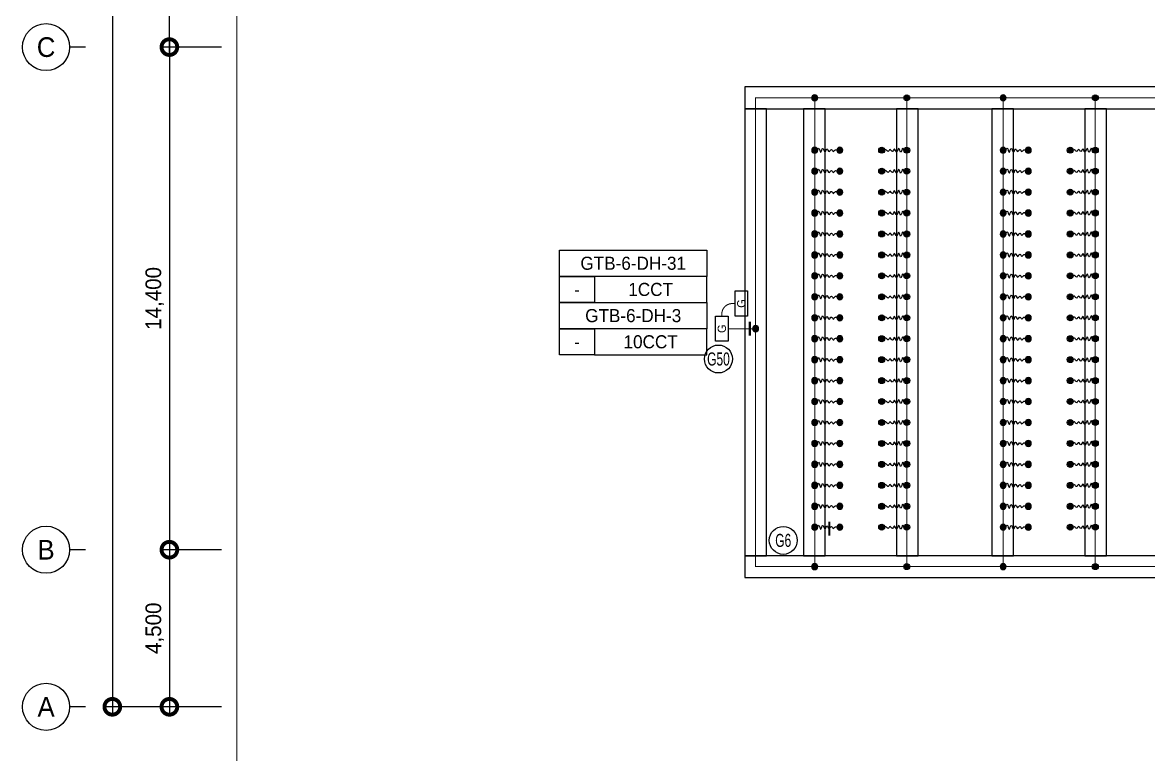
# Model space of a CAD drawing. Header units: millimetres. Extents: x -120884 to 122161, y 4425 to 84147.
# Drawn here: x 5349 to 37606, y 31615 to 52585 of the extents above; entities that cross this region are included whole.
import ezdxf
from ezdxf.enums import TextEntityAlignment as Align

# ---------------------------------------------------------------- set-up
doc = ezdxf.new("R2010")
doc.units = ezdxf.units.MM
doc.header["$LTSCALE"] = 150
doc.linetypes.add('D1', pattern=[3, 1, -1, 1])
for name, color, linetype in [('------99 Grounding_Grounding Terminal Board', 3, 'Continuous'), ('------99 Grounding_Grounding Terminal Board_Capacity', 6, 'Continuous'), ('------99 Grounding_Grounding Terminal Board_T', 2, 'Continuous'), ('-----21 Embeded Wire in Ceiling or Wall_전기', 3, 'Continuous'), ('-----27 Communication Cable Tray', 2, 'Continuous'), ('-----29 Indicator', 1, 'Continuous'), ('-----30 Text', 2, 'Continuous')]:
    doc.layers.add(name, color=color, linetype=linetype)
doc.layers.add('-----31 Base Plan', color=252, linetype='Continuous', lineweight=0)
doc.layers.add('-----36 Dimension', color=1, linetype='Continuous', plot=False)
doc.styles.add('ELEC', font='')
doc.styles.get('ELEC').set_extended_font_data('Dotum')
doc.dimstyles.new('Gdim300', dxfattribs={"dimscale": 300, "dimtxt": 3, "dimasz": 6, "dimexe": 1.5, "dimexo": 2, "dimgap": 1, "dimtad": 1, "dimdec": 0, "dimzin": 0, "dimdsep": 46, "dimlunit": 6, "dimtxsty": 'ELEC', "dimblk": 'DOTSMALL', "dimblk1": 'DOTSMALL', "dimblk2": 'DOTSMALL', "dimcen": 1.5, "dimdle": 1.5, "dimclrd": 1, "dimclre": 1, "dimclrt": 256, "dimazin": 0, "dimtfac": 1, "dimtdec": 0, "dimtix": 1, "dimtmove": 2, "dimatfit": 3, "dimldrblk": 'DOTSMALL', "dimfxl": 1, "dimtolj": 1, "dimtzin": 0, "dimlwd": -1, "dimlwe": -1, "dimarcsym": 0})

# ---------------------------------------------------------------- blocks, each defined once
blk = doc.blocks.new('_DotSmall')
at = {"color": 0, "linetype": 'ByBlock', "const_width": 0.5}
blk.add_lwpolyline([(-0.0625, 0, 1), (0.0625, 0, 1)], format="xyb", close=True, dxfattribs=at)
blk = doc.blocks.new('*D4')
at = {"layer": '-----36 Dimension', "color": 1}
for p, q in [((7922, 74006), (7922, 32756)), ((11048, 73781), (7697, 73781)), ((11048, 32981), (7697, 32981))]:
    blk.add_line(p, q, dxfattribs=at)
at = {"layer": 'Defpoints', "color": 0, "transparency": 16777216}
for p in [(11348, 73781), (7922, 32981), (11348, 32981)]:
    blk.add_point(p, dxfattribs=at)
at = {"layer": '-----36 Dimension', "color": 1, "xscale": 900, "yscale": 900, "zscale": 900}
for p, rotation in [((7922, 73781), 90), ((7922, 32981), 270)]:
    blk.add_blockref('_DotSmall', p, dxfattribs=dict(at, rotation=rotation))
at = {"layer": '-----36 Dimension', "insert": (7086, 54681), "char_height": 450, "attachment_point": 5, "rotation": 90, "style": 'ELEC'}
blk.add_mtext('\\A1;40,800', dxfattribs=at)
blk = doc.blocks.new('*D5')
at = {"layer": '-----36 Dimension', "color": 1}
for p, q in [((11048, 59381), (9332, 59381)), ((9557, 51656), (9557, 59606)), ((11048, 51881), (9332, 51881))]:
    blk.add_line(p, q, dxfattribs=at)
at = {"layer": 'Defpoints', "color": 0, "transparency": 16777216}
for p in [(9557, 59381), (11348, 59381), (11348, 51881)]:
    blk.add_point(p, dxfattribs=at)
at = {"layer": '-----36 Dimension', "color": 1, "xscale": 900, "yscale": 900, "zscale": 900}
for p, rotation in [((9557, 59381), 90), ((9557, 51881), 270)]:
    blk.add_blockref('_DotSmall', p, dxfattribs=dict(at, rotation=rotation))
at = {"layer": '-----36 Dimension', "insert": (9138, 55631), "char_height": 450, "attachment_point": 5, "rotation": 90, "style": 'ELEC'}
blk.add_mtext('\\A1;7,500', dxfattribs=at)
blk = doc.blocks.new('*D7')
at = {"layer": '-----36 Dimension', "color": 1}
for p, q in [((9557, 52106), (9557, 37256)), ((11048, 51881), (9332, 51881)), ((11048, 37481), (9332, 37481))]:
    blk.add_line(p, q, dxfattribs=at)
at = {"layer": 'Defpoints', "color": 0, "transparency": 16777216}
for p in [(11348, 51881), (9557, 37481), (11348, 37481)]:
    blk.add_point(p, dxfattribs=at)
at = {"layer": '-----36 Dimension', "color": 1, "xscale": 900, "yscale": 900, "zscale": 900}
for p, rotation in [((9557, 51881), 90), ((9557, 37481), 270)]:
    blk.add_blockref('_DotSmall', p, dxfattribs=dict(at, rotation=rotation))
at = {"layer": '-----36 Dimension', "insert": (9138, 44681), "char_height": 450, "attachment_point": 5, "rotation": 90, "style": 'ELEC'}
blk.add_mtext('\\A1;14,400', dxfattribs=at)
blk = doc.blocks.new('*D8')
at = {"layer": '-----36 Dimension', "color": 1}
for p, q in [((11048, 37481), (9332, 37481)), ((9557, 37706), (9557, 32756)), ((11048, 32981), (9332, 32981))]:
    blk.add_line(p, q, dxfattribs=at)
at = {"layer": 'Defpoints', "color": 0, "transparency": 16777216}
for p in [(11348, 37481), (9557, 32981), (11348, 32981)]:
    blk.add_point(p, dxfattribs=at)
at = {"layer": '-----36 Dimension', "color": 1, "xscale": 900, "yscale": 900, "zscale": 900}
for p, rotation in [((9557, 37481), 90), ((9557, 32981), 270)]:
    blk.add_blockref('_DotSmall', p, dxfattribs=dict(at, rotation=rotation))
at = {"layer": '-----36 Dimension', "insert": (9138, 35231), "char_height": 450, "attachment_point": 5, "rotation": 90, "style": 'ELEC'}
blk.add_mtext('\\A1;4,500', dxfattribs=at)
blk = doc.blocks.new('A13')
blk.add_lwpolyline([(0, -300), (0, 0), (600, 0), (600, -300)], close=True)
at = {"style": 'ELEC'}
blk.add_text('G', height=200, dxfattribs=at).set_placement((300, -150), align=Align.MIDDLE)
blk = doc.blocks.new('A$C10f95c32')
h = blk.add_hatch(color=0)
edge = h.paths.add_edge_path()
edge.add_arc((64, 64), 64, 720, 1080, ccw=False)
at = {"color": 0}
blk.add_circle((64, 64), 64, dxfattribs=at)

msp = doc.modelspace()

# ---------------------------------------------------------------- linework, layer by layer
at = {"layer": '------99 Grounding_Grounding Terminal Board', "color": 1, "elevation": 0}
for points in [[(24952.4, 46063.6), (24952.4, 45313.6), (20736.4, 45313.6), (20736.4, 46063.6)], [(20736.4, 45313.6), (21734.9, 45313.6), (21734.9, 44563.6), (20736.4, 44563.6)], [(24952.4, 45313.6), (21734.9, 45313.6), (21734.9, 44563.6), (24952.4, 44563.6)], [(24952.4, 44563.6), (24952.4, 43813.6), (20736.4, 43813.6), (20736.4, 44563.6)], [(20736.4, 43813.6), (21734.9, 43813.6), (21734.9, 43063.6), (20736.4, 43063.6)], [(24952.4, 43813.6), (21734.9, 43813.6), (21734.9, 43063.6), (24952.4, 43063.6)]]:
    msp.add_lwpolyline(points, close=True, dxfattribs=at)
at = {"layer": '-----21 Embeded Wire in Ceiling or Wall_전기', "linetype": 'D1', "ltscale": 0.5, "const_width": 30, "elevation": 0}
msp.add_lwpolyline([(26350.4, 50427.1), (86374.4, 50427.1), (86374.4, 36997.7), (26350.4, 36997.7)], close=True, dxfattribs=at)
for points in [[(28043.7, 36997.7), (28043.7, 50427.1)], [(30681, 36997.7), (30681, 50427.1)], [(33443.7, 36997.7), (33443.7, 50427.1)], [(36081, 36997.7), (36081, 50427.1)], [(25562.4, 43813.6), (26350.4, 43813.6)]]:
    msp.add_lwpolyline(points, dxfattribs=at)
msp.add_lwpolyline([(25382.4, 44173.6), (25382.4, 44233.6, -0.4142136), (25682.4, 44533.6), (25762.4, 44533.6)], format="xyb", dxfattribs=at)
at = {"layer": '-----21 Embeded Wire in Ceiling or Wall_전기'}
for points in [[(28043.7, 48926.2), (28097.4, 48867.4), (28156.5, 48984.9), (28220.4, 48868.1), (28271.4, 48978.8), (28338.7, 48872.1), (28395.8, 48963.8), (28456.3, 48885.7), (28523.6, 48948.2), (28575.9, 48891.2), (28639.3, 48941.4), (28722.9, 48912.2), (28762.4, 48926.2)], [(30681, 48926.2), (30627.3, 48867.4), (30568.2, 48984.9), (30504.3, 48868.1), (30453.3, 48978.8), (30386, 48872.1), (30328.9, 48963.8), (30268.4, 48885.7), (30201.1, 48948.2), (30148.8, 48891.2), (30085.4, 48941.4), (30001.8, 48912.2), (29962.4, 48926.2)], [(33443.7, 48926.2), (33497.4, 48867.4), (33556.5, 48984.9), (33620.4, 48868.1), (33671.4, 48978.8), (33738.7, 48872.1), (33795.8, 48963.8), (33856.3, 48885.7), (33923.6, 48948.2), (33975.9, 48891.2), (34039.3, 48941.4), (34122.9, 48912.2), (34162.4, 48926.2)], [(36081, 48926.2), (36027.3, 48867.4), (35968.2, 48984.9), (35904.3, 48868.1), (35853.3, 48978.8), (35786, 48872.1), (35728.9, 48963.8), (35668.4, 48885.7), (35601.1, 48948.2), (35548.8, 48891.2), (35485.4, 48941.4), (35401.8, 48912.2), (35362.4, 48926.2)], [(28043.7, 48326.2), (28097.4, 48267.4), (28156.5, 48384.9), (28220.4, 48268.1), (28271.4, 48378.8), (28338.7, 48272.1), (28395.8, 48363.8), (28456.3, 48285.7), (28523.6, 48348.2), (28575.9, 48291.2), (28639.3, 48341.4), (28722.9, 48312.2), (28762.4, 48326.2)], [(30681, 48326.2), (30627.3, 48267.4), (30568.2, 48384.9), (30504.3, 48268.1), (30453.3, 48378.8), (30386, 48272.1), (30328.9, 48363.8), (30268.4, 48285.7), (30201.1, 48348.2), (30148.8, 48291.2), (30085.4, 48341.4), (30001.8, 48312.2), (29962.4, 48326.2)], [(33443.7, 48326.2), (33497.4, 48267.4), (33556.5, 48384.9), (33620.4, 48268.1), (33671.4, 48378.8), (33738.7, 48272.1), (33795.8, 48363.8), (33856.3, 48285.7), (33923.6, 48348.2), (33975.9, 48291.2), (34039.3, 48341.4), (34122.9, 48312.2), (34162.4, 48326.2)], [(36081, 48326.2), (36027.3, 48267.4), (35968.2, 48384.9), (35904.3, 48268.1), (35853.3, 48378.8), (35786, 48272.1), (35728.9, 48363.8), (35668.4, 48285.7), (35601.1, 48348.2), (35548.8, 48291.2), (35485.4, 48341.4), (35401.8, 48312.2), (35362.4, 48326.2)], [(28043.7, 47726.2), (28097.4, 47667.4), (28156.5, 47784.9), (28220.4, 47668.1), (28271.4, 47778.8), (28338.7, 47672.1), (28395.8, 47763.8), (28456.3, 47685.7), (28523.6, 47748.2), (28575.9, 47691.2), (28639.3, 47741.4), (28722.9, 47712.2), (28762.4, 47726.2)], [(30681, 47726.2), (30627.3, 47667.4), (30568.2, 47784.9), (30504.3, 47668.1), (30453.3, 47778.8), (30386, 47672.1), (30328.9, 47763.8), (30268.4, 47685.7), (30201.1, 47748.2), (30148.8, 47691.2), (30085.4, 47741.4), (30001.8, 47712.2), (29962.4, 47726.2)], [(33443.7, 47726.2), (33497.4, 47667.4), (33556.5, 47784.9), (33620.4, 47668.1), (33671.4, 47778.8), (33738.7, 47672.1), (33795.8, 47763.8), (33856.3, 47685.7), (33923.6, 47748.2), (33975.9, 47691.2), (34039.3, 47741.4), (34122.9, 47712.2), (34162.4, 47726.2)], [(36081, 47726.2), (36027.3, 47667.4), (35968.2, 47784.9), (35904.3, 47668.1), (35853.3, 47778.8), (35786, 47672.1), (35728.9, 47763.8), (35668.4, 47685.7), (35601.1, 47748.2), (35548.8, 47691.2), (35485.4, 47741.4), (35401.8, 47712.2), (35362.4, 47726.2)], [(28043.7, 47126.2), (28097.4, 47067.4), (28156.5, 47184.9), (28220.4, 47068.1), (28271.4, 47178.8), (28338.7, 47072.1), (28395.8, 47163.8), (28456.3, 47085.7), (28523.6, 47148.2), (28575.9, 47091.2), (28639.3, 47141.4), (28722.9, 47112.2), (28762.4, 47126.2)], [(30681, 47126.2), (30627.3, 47067.4), (30568.2, 47184.9), (30504.3, 47068.1), (30453.3, 47178.8), (30386, 47072.1), (30328.9, 47163.8), (30268.4, 47085.7), (30201.1, 47148.2), (30148.8, 47091.2), (30085.4, 47141.4), (30001.8, 47112.2), (29962.4, 47126.2)], [(33443.7, 47126.2), (33497.4, 47067.4), (33556.5, 47184.9), (33620.4, 47068.1), (33671.4, 47178.8), (33738.7, 47072.1), (33795.8, 47163.8), (33856.3, 47085.7), (33923.6, 47148.2), (33975.9, 47091.2), (34039.3, 47141.4), (34122.9, 47112.2), (34162.4, 47126.2)], [(36081, 47126.2), (36027.3, 47067.4), (35968.2, 47184.9), (35904.3, 47068.1), (35853.3, 47178.8), (35786, 47072.1), (35728.9, 47163.8), (35668.4, 47085.7), (35601.1, 47148.2), (35548.8, 47091.2), (35485.4, 47141.4), (35401.8, 47112.2), (35362.4, 47126.2)], [(28043.7, 46526.2), (28097.4, 46467.4), (28156.5, 46584.9), (28220.4, 46468.1), (28271.4, 46578.8), (28338.7, 46472.1), (28395.8, 46563.8), (28456.3, 46485.7), (28523.6, 46548.2), (28575.9, 46491.2), (28639.3, 46541.4), (28722.9, 46512.2), (28762.4, 46526.2)], [(30681, 46526.2), (30627.3, 46467.4), (30568.2, 46584.9), (30504.3, 46468.1), (30453.3, 46578.8), (30386, 46472.1), (30328.9, 46563.8), (30268.4, 46485.7), (30201.1, 46548.2), (30148.8, 46491.2), (30085.4, 46541.4), (30001.8, 46512.2), (29962.4, 46526.2)], [(33443.7, 46526.2), (33497.4, 46467.4), (33556.5, 46584.9), (33620.4, 46468.1), (33671.4, 46578.8), (33738.7, 46472.1), (33795.8, 46563.8), (33856.3, 46485.7), (33923.6, 46548.2), (33975.9, 46491.2), (34039.3, 46541.4), (34122.9, 46512.2), (34162.4, 46526.2)], [(36081, 46526.2), (36027.3, 46467.4), (35968.2, 46584.9), (35904.3, 46468.1), (35853.3, 46578.8), (35786, 46472.1), (35728.9, 46563.8), (35668.4, 46485.7), (35601.1, 46548.2), (35548.8, 46491.2), (35485.4, 46541.4), (35401.8, 46512.2), (35362.4, 46526.2)], [(28043.7, 45926.2), (28097.4, 45867.4), (28156.5, 45984.9), (28220.4, 45868.1), (28271.4, 45978.8), (28338.7, 45872.1), (28395.8, 45963.8), (28456.3, 45885.7), (28523.6, 45948.2), (28575.9, 45891.2), (28639.3, 45941.4), (28722.9, 45912.2), (28762.4, 45926.2)], [(30681, 45926.2), (30627.3, 45867.4), (30568.2, 45984.9), (30504.3, 45868.1), (30453.3, 45978.8), (30386, 45872.1), (30328.9, 45963.8), (30268.4, 45885.7), (30201.1, 45948.2), (30148.8, 45891.2), (30085.4, 45941.4), (30001.8, 45912.2), (29962.4, 45926.2)], [(33443.7, 45926.2), (33497.4, 45867.4), (33556.5, 45984.9), (33620.4, 45868.1), (33671.4, 45978.8), (33738.7, 45872.1), (33795.8, 45963.8), (33856.3, 45885.7), (33923.6, 45948.2), (33975.9, 45891.2), (34039.3, 45941.4), (34122.9, 45912.2), (34162.4, 45926.2)], [(36081, 45926.2), (36027.3, 45867.4), (35968.2, 45984.9), (35904.3, 45868.1), (35853.3, 45978.8), (35786, 45872.1), (35728.9, 45963.8), (35668.4, 45885.7), (35601.1, 45948.2), (35548.8, 45891.2), (35485.4, 45941.4), (35401.8, 45912.2), (35362.4, 45926.2)], [(28043.7, 45326.2), (28097.4, 45267.4), (28156.5, 45384.9), (28220.4, 45268.1), (28271.4, 45378.8), (28338.7, 45272.1), (28395.8, 45363.8), (28456.3, 45285.7), (28523.6, 45348.2), (28575.9, 45291.2), (28639.3, 45341.4), (28722.9, 45312.2), (28762.4, 45326.2)], [(30681, 45326.2), (30627.3, 45267.4), (30568.2, 45384.9), (30504.3, 45268.1), (30453.3, 45378.8), (30386, 45272.1), (30328.9, 45363.8), (30268.4, 45285.7), (30201.1, 45348.2), (30148.8, 45291.2), (30085.4, 45341.4), (30001.8, 45312.2), (29962.4, 45326.2)], [(33443.7, 45326.2), (33497.4, 45267.4), (33556.5, 45384.9), (33620.4, 45268.1), (33671.4, 45378.8), (33738.7, 45272.1), (33795.8, 45363.8), (33856.3, 45285.7), (33923.6, 45348.2), (33975.9, 45291.2), (34039.3, 45341.4), (34122.9, 45312.2), (34162.4, 45326.2)], [(36081, 45326.2), (36027.3, 45267.4), (35968.2, 45384.9), (35904.3, 45268.1), (35853.3, 45378.8), (35786, 45272.1), (35728.9, 45363.8), (35668.4, 45285.7), (35601.1, 45348.2), (35548.8, 45291.2), (35485.4, 45341.4), (35401.8, 45312.2), (35362.4, 45326.2)], [(28043.7, 44726.2), (28097.4, 44667.4), (28156.5, 44784.9), (28220.4, 44668.1), (28271.4, 44778.8), (28338.7, 44672.1), (28395.8, 44763.8), (28456.3, 44685.7), (28523.6, 44748.2), (28575.9, 44691.2), (28639.3, 44741.4), (28722.9, 44712.2), (28762.4, 44726.2)], [(30681, 44726.2), (30627.3, 44667.4), (30568.2, 44784.9), (30504.3, 44668.1), (30453.3, 44778.8), (30386, 44672.1), (30328.9, 44763.8), (30268.4, 44685.7), (30201.1, 44748.2), (30148.8, 44691.2), (30085.4, 44741.4), (30001.8, 44712.2), (29962.4, 44726.2)], [(33443.7, 44726.2), (33497.4, 44667.4), (33556.5, 44784.9), (33620.4, 44668.1), (33671.4, 44778.8), (33738.7, 44672.1), (33795.8, 44763.8), (33856.3, 44685.7), (33923.6, 44748.2), (33975.9, 44691.2), (34039.3, 44741.4), (34122.9, 44712.2), (34162.4, 44726.2)], [(36081, 44726.2), (36027.3, 44667.4), (35968.2, 44784.9), (35904.3, 44668.1), (35853.3, 44778.8), (35786, 44672.1), (35728.9, 44763.8), (35668.4, 44685.7), (35601.1, 44748.2), (35548.8, 44691.2), (35485.4, 44741.4), (35401.8, 44712.2), (35362.4, 44726.2)], [(28043.7, 44126.2), (28097.4, 44067.4), (28156.5, 44184.9), (28220.4, 44068.1), (28271.4, 44178.8), (28338.7, 44072.1), (28395.8, 44163.8), (28456.3, 44085.7), (28523.6, 44148.2), (28575.9, 44091.2), (28639.3, 44141.4), (28722.9, 44112.2), (28762.4, 44126.2)], [(30681, 44126.2), (30627.3, 44067.4), (30568.2, 44184.9), (30504.3, 44068.1), (30453.3, 44178.8), (30386, 44072.1), (30328.9, 44163.8), (30268.4, 44085.7), (30201.1, 44148.2), (30148.8, 44091.2), (30085.4, 44141.4), (30001.8, 44112.2), (29962.4, 44126.2)], [(33443.7, 44126.2), (33497.4, 44067.4), (33556.5, 44184.9), (33620.4, 44068.1), (33671.4, 44178.8), (33738.7, 44072.1), (33795.8, 44163.8), (33856.3, 44085.7), (33923.6, 44148.2), (33975.9, 44091.2), (34039.3, 44141.4), (34122.9, 44112.2), (34162.4, 44126.2)], [(36081, 44126.2), (36027.3, 44067.4), (35968.2, 44184.9), (35904.3, 44068.1), (35853.3, 44178.8), (35786, 44072.1), (35728.9, 44163.8), (35668.4, 44085.7), (35601.1, 44148.2), (35548.8, 44091.2), (35485.4, 44141.4), (35401.8, 44112.2), (35362.4, 44126.2)], [(28043.7, 43526.2), (28097.4, 43467.4), (28156.5, 43584.9), (28220.4, 43468.1), (28271.4, 43578.8), (28338.7, 43472.1), (28395.8, 43563.8), (28456.3, 43485.7), (28523.6, 43548.2), (28575.9, 43491.2), (28639.3, 43541.4), (28722.9, 43512.2), (28762.4, 43526.2)], [(30681, 43526.2), (30627.3, 43467.4), (30568.2, 43584.9), (30504.3, 43468.1), (30453.3, 43578.8), (30386, 43472.1), (30328.9, 43563.8), (30268.4, 43485.7), (30201.1, 43548.2), (30148.8, 43491.2), (30085.4, 43541.4), (30001.8, 43512.2), (29962.4, 43526.2)], [(33443.7, 43526.2), (33497.4, 43467.4), (33556.5, 43584.9), (33620.4, 43468.1), (33671.4, 43578.8), (33738.7, 43472.1), (33795.8, 43563.8), (33856.3, 43485.7), (33923.6, 43548.2), (33975.9, 43491.2), (34039.3, 43541.4), (34122.9, 43512.2), (34162.4, 43526.2)], [(36081, 43526.2), (36027.3, 43467.4), (35968.2, 43584.9), (35904.3, 43468.1), (35853.3, 43578.8), (35786, 43472.1), (35728.9, 43563.8), (35668.4, 43485.7), (35601.1, 43548.2), (35548.8, 43491.2), (35485.4, 43541.4), (35401.8, 43512.2), (35362.4, 43526.2)], [(28043.7, 42926.2), (28097.4, 42867.4), (28156.5, 42984.9), (28220.4, 42868.1), (28271.4, 42978.8), (28338.7, 42872.1), (28395.8, 42963.8), (28456.3, 42885.7), (28523.6, 42948.2), (28575.9, 42891.2), (28639.3, 42941.4), (28722.9, 42912.2), (28762.4, 42926.2)], [(30681, 42926.2), (30627.3, 42867.4), (30568.2, 42984.9), (30504.3, 42868.1), (30453.3, 42978.8), (30386, 42872.1), (30328.9, 42963.8), (30268.4, 42885.7), (30201.1, 42948.2), (30148.8, 42891.2), (30085.4, 42941.4), (30001.8, 42912.2), (29962.4, 42926.2)], [(33443.7, 42926.2), (33497.4, 42867.4), (33556.5, 42984.9), (33620.4, 42868.1), (33671.4, 42978.8), (33738.7, 42872.1), (33795.8, 42963.8), (33856.3, 42885.7), (33923.6, 42948.2), (33975.9, 42891.2), (34039.3, 42941.4), (34122.9, 42912.2), (34162.4, 42926.2)], [(36081, 42926.2), (36027.3, 42867.4), (35968.2, 42984.9), (35904.3, 42868.1), (35853.3, 42978.8), (35786, 42872.1), (35728.9, 42963.8), (35668.4, 42885.7), (35601.1, 42948.2), (35548.8, 42891.2), (35485.4, 42941.4), (35401.8, 42912.2), (35362.4, 42926.2)], [(28043.7, 42326.2), (28097.4, 42267.4), (28156.5, 42384.9), (28220.4, 42268.1), (28271.4, 42378.8), (28338.7, 42272.1), (28395.8, 42363.8), (28456.3, 42285.7), (28523.6, 42348.2), (28575.9, 42291.2), (28639.3, 42341.4), (28722.9, 42312.2), (28762.4, 42326.2)], [(30681, 42326.2), (30627.3, 42267.4), (30568.2, 42384.9), (30504.3, 42268.1), (30453.3, 42378.8), (30386, 42272.1), (30328.9, 42363.8), (30268.4, 42285.7), (30201.1, 42348.2), (30148.8, 42291.2), (30085.4, 42341.4), (30001.8, 42312.2), (29962.4, 42326.2)], [(33443.7, 42326.2), (33497.4, 42267.4), (33556.5, 42384.9), (33620.4, 42268.1), (33671.4, 42378.8), (33738.7, 42272.1), (33795.8, 42363.8), (33856.3, 42285.7), (33923.6, 42348.2), (33975.9, 42291.2), (34039.3, 42341.4), (34122.9, 42312.2), (34162.4, 42326.2)], [(36081, 42326.2), (36027.3, 42267.4), (35968.2, 42384.9), (35904.3, 42268.1), (35853.3, 42378.8), (35786, 42272.1), (35728.9, 42363.8), (35668.4, 42285.7), (35601.1, 42348.2), (35548.8, 42291.2), (35485.4, 42341.4), (35401.8, 42312.2), (35362.4, 42326.2)], [(28043.7, 41726.2), (28097.4, 41667.4), (28156.5, 41784.9), (28220.4, 41668.1), (28271.4, 41778.8), (28338.7, 41672.1), (28395.8, 41763.8), (28456.3, 41685.7), (28523.6, 41748.2), (28575.9, 41691.2), (28639.3, 41741.4), (28722.9, 41712.2), (28762.4, 41726.2)], [(30681, 41726.2), (30627.3, 41667.4), (30568.2, 41784.9), (30504.3, 41668.1), (30453.3, 41778.8), (30386, 41672.1), (30328.9, 41763.8), (30268.4, 41685.7), (30201.1, 41748.2), (30148.8, 41691.2), (30085.4, 41741.4), (30001.8, 41712.2), (29962.4, 41726.2)], [(33443.7, 41726.2), (33497.4, 41667.4), (33556.5, 41784.9), (33620.4, 41668.1), (33671.4, 41778.8), (33738.7, 41672.1), (33795.8, 41763.8), (33856.3, 41685.7), (33923.6, 41748.2), (33975.9, 41691.2), (34039.3, 41741.4), (34122.9, 41712.2), (34162.4, 41726.2)], [(36081, 41726.2), (36027.3, 41667.4), (35968.2, 41784.9), (35904.3, 41668.1), (35853.3, 41778.8), (35786, 41672.1), (35728.9, 41763.8), (35668.4, 41685.7), (35601.1, 41748.2), (35548.8, 41691.2), (35485.4, 41741.4), (35401.8, 41712.2), (35362.4, 41726.2)], [(28043.7, 41126.2), (28097.4, 41067.4), (28156.5, 41184.9), (28220.4, 41068.1), (28271.4, 41178.8), (28338.7, 41072.1), (28395.8, 41163.8), (28456.3, 41085.7), (28523.6, 41148.2), (28575.9, 41091.2), (28639.3, 41141.4), (28722.9, 41112.2), (28762.4, 41126.2)], [(30681, 41126.2), (30627.3, 41067.4), (30568.2, 41184.9), (30504.3, 41068.1), (30453.3, 41178.8), (30386, 41072.1), (30328.9, 41163.8), (30268.4, 41085.7), (30201.1, 41148.2), (30148.8, 41091.2), (30085.4, 41141.4), (30001.8, 41112.2), (29962.4, 41126.2)], [(33443.7, 41126.2), (33497.4, 41067.4), (33556.5, 41184.9), (33620.4, 41068.1), (33671.4, 41178.8), (33738.7, 41072.1), (33795.8, 41163.8), (33856.3, 41085.7), (33923.6, 41148.2), (33975.9, 41091.2), (34039.3, 41141.4), (34122.9, 41112.2), (34162.4, 41126.2)], [(36081, 41126.2), (36027.3, 41067.4), (35968.2, 41184.9), (35904.3, 41068.1), (35853.3, 41178.8), (35786, 41072.1), (35728.9, 41163.8), (35668.4, 41085.7), (35601.1, 41148.2), (35548.8, 41091.2), (35485.4, 41141.4), (35401.8, 41112.2), (35362.4, 41126.2)], [(28043.7, 40526.2), (28097.4, 40467.4), (28156.5, 40584.9), (28220.4, 40468.1), (28271.4, 40578.8), (28338.7, 40472.1), (28395.8, 40563.8), (28456.3, 40485.7), (28523.6, 40548.2), (28575.9, 40491.2), (28639.3, 40541.4), (28722.9, 40512.2), (28762.4, 40526.2)], [(30681, 40526.2), (30627.3, 40467.4), (30568.2, 40584.9), (30504.3, 40468.1), (30453.3, 40578.8), (30386, 40472.1), (30328.9, 40563.8), (30268.4, 40485.7), (30201.1, 40548.2), (30148.8, 40491.2), (30085.4, 40541.4), (30001.8, 40512.2), (29962.4, 40526.2)], [(33443.7, 40526.2), (33497.4, 40467.4), (33556.5, 40584.9), (33620.4, 40468.1), (33671.4, 40578.8), (33738.7, 40472.1), (33795.8, 40563.8), (33856.3, 40485.7), (33923.6, 40548.2), (33975.9, 40491.2), (34039.3, 40541.4), (34122.9, 40512.2), (34162.4, 40526.2)], [(36081, 40526.2), (36027.3, 40467.4), (35968.2, 40584.9), (35904.3, 40468.1), (35853.3, 40578.8), (35786, 40472.1), (35728.9, 40563.8), (35668.4, 40485.7), (35601.1, 40548.2), (35548.8, 40491.2), (35485.4, 40541.4), (35401.8, 40512.2), (35362.4, 40526.2)], [(28043.7, 39926.2), (28097.4, 39867.4), (28156.5, 39984.9), (28220.4, 39868.1), (28271.4, 39978.8), (28338.7, 39872.1), (28395.8, 39963.8), (28456.3, 39885.7), (28523.6, 39948.2), (28575.9, 39891.2), (28639.3, 39941.4), (28722.9, 39912.2), (28762.4, 39926.2)], [(30681, 39926.2), (30627.3, 39867.4), (30568.2, 39984.9), (30504.3, 39868.1), (30453.3, 39978.8), (30386, 39872.1), (30328.9, 39963.8), (30268.4, 39885.7), (30201.1, 39948.2), (30148.8, 39891.2), (30085.4, 39941.4), (30001.8, 39912.2), (29962.4, 39926.2)], [(33443.7, 39926.2), (33497.4, 39867.4), (33556.5, 39984.9), (33620.4, 39868.1), (33671.4, 39978.8), (33738.7, 39872.1), (33795.8, 39963.8), (33856.3, 39885.7), (33923.6, 39948.2), (33975.9, 39891.2), (34039.3, 39941.4), (34122.9, 39912.2), (34162.4, 39926.2)], [(36081, 39926.2), (36027.3, 39867.4), (35968.2, 39984.9), (35904.3, 39868.1), (35853.3, 39978.8), (35786, 39872.1), (35728.9, 39963.8), (35668.4, 39885.7), (35601.1, 39948.2), (35548.8, 39891.2), (35485.4, 39941.4), (35401.8, 39912.2), (35362.4, 39926.2)], [(28043.7, 39326.2), (28097.4, 39267.4), (28156.5, 39384.9), (28220.4, 39268.1), (28271.4, 39378.8), (28338.7, 39272.1), (28395.8, 39363.8), (28456.3, 39285.7), (28523.6, 39348.2), (28575.9, 39291.2), (28639.3, 39341.4), (28722.9, 39312.2), (28762.4, 39326.2)], [(30681, 39326.2), (30627.3, 39267.4), (30568.2, 39384.9), (30504.3, 39268.1), (30453.3, 39378.8), (30386, 39272.1), (30328.9, 39363.8), (30268.4, 39285.7), (30201.1, 39348.2), (30148.8, 39291.2), (30085.4, 39341.4), (30001.8, 39312.2), (29962.4, 39326.2)], [(33443.7, 39326.2), (33497.4, 39267.4), (33556.5, 39384.9), (33620.4, 39268.1), (33671.4, 39378.8), (33738.7, 39272.1), (33795.8, 39363.8), (33856.3, 39285.7), (33923.6, 39348.2), (33975.9, 39291.2), (34039.3, 39341.4), (34122.9, 39312.2), (34162.4, 39326.2)], [(36081, 39326.2), (36027.3, 39267.4), (35968.2, 39384.9), (35904.3, 39268.1), (35853.3, 39378.8), (35786, 39272.1), (35728.9, 39363.8), (35668.4, 39285.7), (35601.1, 39348.2), (35548.8, 39291.2), (35485.4, 39341.4), (35401.8, 39312.2), (35362.4, 39326.2)], [(28043.7, 38726.2), (28097.4, 38667.4), (28156.5, 38784.9), (28220.4, 38668.1), (28271.4, 38778.8), (28338.7, 38672.1), (28395.8, 38763.8), (28456.3, 38685.7), (28523.6, 38748.2), (28575.9, 38691.2), (28639.3, 38741.4), (28722.9, 38712.2), (28762.4, 38726.2)], [(30681, 38726.2), (30627.3, 38667.4), (30568.2, 38784.9), (30504.3, 38668.1), (30453.3, 38778.8), (30386, 38672.1), (30328.9, 38763.8), (30268.4, 38685.7), (30201.1, 38748.2), (30148.8, 38691.2), (30085.4, 38741.4), (30001.8, 38712.2), (29962.4, 38726.2)], [(33443.7, 38726.2), (33497.4, 38667.4), (33556.5, 38784.9), (33620.4, 38668.1), (33671.4, 38778.8), (33738.7, 38672.1), (33795.8, 38763.8), (33856.3, 38685.7), (33923.6, 38748.2), (33975.9, 38691.2), (34039.3, 38741.4), (34122.9, 38712.2), (34162.4, 38726.2)], [(36081, 38726.2), (36027.3, 38667.4), (35968.2, 38784.9), (35904.3, 38668.1), (35853.3, 38778.8), (35786, 38672.1), (35728.9, 38763.8), (35668.4, 38685.7), (35601.1, 38748.2), (35548.8, 38691.2), (35485.4, 38741.4), (35401.8, 38712.2), (35362.4, 38726.2)], [(28043.7, 38126.2), (28097.4, 38067.4), (28156.5, 38184.9), (28220.4, 38068.1), (28271.4, 38178.8), (28338.7, 38072.1), (28395.8, 38163.8), (28456.3, 38085.7), (28523.6, 38148.2), (28575.9, 38091.2), (28639.3, 38141.4), (28722.9, 38112.2), (28762.4, 38126.2)], [(30681, 38126.2), (30627.3, 38067.4), (30568.2, 38184.9), (30504.3, 38068.1), (30453.3, 38178.8), (30386, 38072.1), (30328.9, 38163.8), (30268.4, 38085.7), (30201.1, 38148.2), (30148.8, 38091.2), (30085.4, 38141.4), (30001.8, 38112.2), (29962.4, 38126.2)], [(33443.7, 38126.2), (33497.4, 38067.4), (33556.5, 38184.9), (33620.4, 38068.1), (33671.4, 38178.8), (33738.7, 38072.1), (33795.8, 38163.8), (33856.3, 38085.7), (33923.6, 38148.2), (33975.9, 38091.2), (34039.3, 38141.4), (34122.9, 38112.2), (34162.4, 38126.2)], [(36081, 38126.2), (36027.3, 38067.4), (35968.2, 38184.9), (35904.3, 38068.1), (35853.3, 38178.8), (35786, 38072.1), (35728.9, 38163.8), (35668.4, 38085.7), (35601.1, 38148.2), (35548.8, 38091.2), (35485.4, 38141.4), (35401.8, 38112.2), (35362.4, 38126.2)]]:
    msp.add_spline(points, degree=3, dxfattribs=at)
at = {"layer": '-----27 Communication Cable Tray', "color": 9, "elevation": 0}
for points in [[(86685.3, 50738), (26039.4, 50738), (26039.4, 50116.1), (86685.3, 50116.1)], [(26039.4, 37308.7), (26661.3, 37308.7), (26661.3, 50116.1), (26039.4, 50116.1)], [(27719, 37308.7), (28340.9, 37308.7), (28340.9, 50116.1), (27719, 50116.1)], [(30383.8, 37308.7), (31005.7, 37308.7), (31005.7, 50116.1), (30383.8, 50116.1)], [(33119, 37308.7), (33740.9, 37308.7), (33740.9, 50116.1), (33119, 50116.1)], [(35783.8, 37308.7), (36405.7, 37308.7), (36405.7, 50116.1), (35783.8, 50116.1)], [(86685.3, 37308.7), (26039.4, 37308.7), (26039.4, 36686.8), (86685.3, 36686.8)]]:
    msp.add_lwpolyline(points, close=True, dxfattribs=at)
at = {"layer": '-----29 Indicator', "elevation": 0}
for points in [[(25686.4, 42945.6, 0, 0, 0), (26186.4, 42945.6, 0, 0, 0), (26186.4, 43613.6, 60, 60, 0), (26186.4, 44013.6, 0, 0, 0)], [(27541.5, 37748, 0, 0, 0), (28461.7, 37748, 0, 0, 0), (28461.7, 37886.9, 60, 60, 0), (28461.7, 38286.9, 0, 0, 0)]]:
    msp.add_lwpolyline(points, format="xyseb", dxfattribs=at)
at = {"layer": '-----29 Indicator'}
for centre in [(25286.4, 42945.6, 0), (27141.5, 37748)]:
    msp.add_circle(centre, 400, dxfattribs=at)
at = {"layer": '-----31 Base Plan'}
msp.add_lwpolyline([(101232.7, 28052.5), (11492, 28052.5), (11492, 77104.6), (101232.7, 77104.6)], close=True, dxfattribs=at)
at = {"layer": '-----36 Dimension', "elevation": 0}
for points in [[(7149, 51880.9), (6699, 51880.9, -1), (5349, 51880.9, -1), (6699, 51880.9, 0)], [(7149, 37480.9), (6699, 37480.9, -1), (5349, 37480.9, -1), (6699, 37480.9, 0)], [(7149, 32980.9), (6699, 32980.9, -1), (5349, 32980.9, -1), (6699, 32980.9, 0)]]:
    msp.add_lwpolyline(points, format="xyb", dxfattribs=at)

# ---------------------------------------------------------------- block references
at = {"layer": '------99 Grounding_Grounding Terminal Board_T', "xscale": 1.2, "yscale": 1.2, "zscale": 1.2, "rotation": 90.00000000000001}
for p in [(25762.4, 44173.6), (25202.4, 43453.6)]:
    msp.add_blockref('A13', p, dxfattribs=at)
at = {"layer": '-----21 Embeded Wire in Ceiling or Wall_전기', "yscale": 1.333333333333333, "zscale": 1.333333333333333, "rotation": 180}
for p, xscale in [((27958.4, 50512.4), -1.333333333333333), ((30766.3, 50512.4), 1.333333333333333), ((33358.4, 50512.4), -1.333333333333333), ((36166.3, 50512.4), 1.333333333333333), ((27958.4, 49011.6), -1.333333333333333), ((28677, 49011.6), -1.333333333333333), ((30047.7, 49011.6), 1.333333333333333), ((30766.3, 49011.6), 1.333333333333333), ((33358.4, 49011.6), -1.333333333333333), ((34077, 49011.6), -1.333333333333333), ((35447.7, 49011.6), 1.333333333333333), ((36166.3, 49011.6), 1.333333333333333), ((27958.4, 48411.6), -1.333333333333333), ((28677, 48411.6), -1.333333333333333), ((30047.7, 48411.6), 1.333333333333333), ((30766.3, 48411.6), 1.333333333333333), ((33358.4, 48411.6), -1.333333333333333), ((34077, 48411.6), -1.333333333333333), ((35447.7, 48411.6), 1.333333333333333), ((36166.3, 48411.6), 1.333333333333333), ((27958.4, 47811.6), -1.333333333333333), ((28677, 47811.6), -1.333333333333333), ((30047.7, 47811.6), 1.333333333333333), ((30766.3, 47811.6), 1.333333333333333), ((33358.4, 47811.6), -1.333333333333333), ((34077, 47811.6), -1.333333333333333), ((35447.7, 47811.6), 1.333333333333333), ((36166.3, 47811.6), 1.333333333333333), ((27958.4, 47211.6), -1.333333333333333), ((28677, 47211.6), -1.333333333333333), ((30047.7, 47211.6), 1.333333333333333), ((30766.3, 47211.6), 1.333333333333333), ((33358.4, 47211.6), -1.333333333333333), ((34077, 47211.6), -1.333333333333333), ((35447.7, 47211.6), 1.333333333333333), ((36166.3, 47211.6), 1.333333333333333), ((27958.4, 46611.6), -1.333333333333333), ((28677, 46611.6), -1.333333333333333), ((30047.7, 46611.6), 1.333333333333333), ((30766.3, 46611.6), 1.333333333333333), ((33358.4, 46611.6), -1.333333333333333), ((34077, 46611.6), -1.333333333333333), ((35447.7, 46611.6), 1.333333333333333), ((36166.3, 46611.6), 1.333333333333333), ((27958.4, 46011.6), -1.333333333333333), ((28677, 46011.6), -1.333333333333333), ((30047.7, 46011.6), 1.333333333333333), ((30766.3, 46011.6), 1.333333333333333), ((33358.4, 46011.6), -1.333333333333333), ((34077, 46011.6), -1.333333333333333), ((35447.7, 46011.6), 1.333333333333333), ((36166.3, 46011.6), 1.333333333333333), ((27958.4, 45411.6), -1.333333333333333), ((28677, 45411.6), -1.333333333333333), ((30047.7, 45411.6), 1.333333333333333), ((30766.3, 45411.6), 1.333333333333333), ((33358.4, 45411.6), -1.333333333333333), ((34077, 45411.6), -1.333333333333333), ((35447.7, 45411.6), 1.333333333333333), ((36166.3, 45411.6), 1.333333333333333), ((27958.4, 44811.6), -1.333333333333333), ((28677, 44811.6), -1.333333333333333), ((30047.7, 44811.6), 1.333333333333333), ((30766.3, 44811.6), 1.333333333333333), ((33358.4, 44811.6), -1.333333333333333), ((34077, 44811.6), -1.333333333333333), ((35447.7, 44811.6), 1.333333333333333), ((36166.3, 44811.6), 1.333333333333333), ((27958.4, 44211.6), -1.333333333333333), ((28677, 44211.6), -1.333333333333333), ((30047.7, 44211.6), 1.333333333333333), ((30766.3, 44211.6), 1.333333333333333), ((33358.4, 44211.6), -1.333333333333333), ((34077, 44211.6), -1.333333333333333), ((35447.7, 44211.6), 1.333333333333333), ((36166.3, 44211.6), 1.333333333333333), ((26265, 43899), -1.333333333333333), ((27958.4, 43611.6), -1.333333333333333), ((28677, 43611.6), -1.333333333333333), ((30047.7, 43611.6), 1.333333333333333), ((30766.3, 43611.6), 1.333333333333333), ((33358.4, 43611.6), -1.333333333333333), ((34077, 43611.6), -1.333333333333333), ((35447.7, 43611.6), 1.333333333333333), ((36166.3, 43611.6), 1.333333333333333), ((27958.4, 43011.6), -1.333333333333333), ((28677, 43011.6), -1.333333333333333), ((30047.7, 43011.6), 1.333333333333333), ((30766.3, 43011.6), 1.333333333333333), ((33358.4, 43011.6), -1.333333333333333), ((34077, 43011.6), -1.333333333333333), ((35447.7, 43011.6), 1.333333333333333), ((36166.3, 43011.6), 1.333333333333333), ((27958.4, 42411.6), -1.333333333333333), ((28677, 42411.6), -1.333333333333333), ((30047.7, 42411.6), 1.333333333333333), ((30766.3, 42411.6), 1.333333333333333), ((33358.4, 42411.6), -1.333333333333333), ((34077, 42411.6), -1.333333333333333), ((35447.7, 42411.6), 1.333333333333333), ((36166.3, 42411.6), 1.333333333333333), ((27958.4, 41811.6), -1.333333333333333), ((28677, 41811.6), -1.333333333333333), ((30047.7, 41811.6), 1.333333333333333), ((30766.3, 41811.6), 1.333333333333333), ((33358.4, 41811.6), -1.333333333333333), ((34077, 41811.6), -1.333333333333333), ((35447.7, 41811.6), 1.333333333333333), ((36166.3, 41811.6), 1.333333333333333), ((27958.4, 41211.6), -1.333333333333333), ((28677, 41211.6), -1.333333333333333), ((30047.7, 41211.6), 1.333333333333333), ((30766.3, 41211.6), 1.333333333333333), ((33358.4, 41211.6), -1.333333333333333), ((34077, 41211.6), -1.333333333333333), ((35447.7, 41211.6), 1.333333333333333), ((36166.3, 41211.6), 1.333333333333333), ((27958.4, 40611.6), -1.333333333333333), ((28677, 40611.6), -1.333333333333333), ((30047.7, 40611.6), 1.333333333333333), ((30766.3, 40611.6), 1.333333333333333), ((33358.4, 40611.6), -1.333333333333333), ((34077, 40611.6), -1.333333333333333), ((35447.7, 40611.6), 1.333333333333333), ((36166.3, 40611.6), 1.333333333333333), ((27958.4, 40011.6), -1.333333333333333), ((28677, 40011.6), -1.333333333333333), ((30047.7, 40011.6), 1.333333333333333), ((30766.3, 40011.6), 1.333333333333333), ((33358.4, 40011.6), -1.333333333333333), ((34077, 40011.6), -1.333333333333333), ((35447.7, 40011.6), 1.333333333333333), ((36166.3, 40011.6), 1.333333333333333), ((27958.4, 39411.6), -1.333333333333333), ((28677, 39411.6), -1.333333333333333), ((30047.7, 39411.6), 1.333333333333333), ((30766.3, 39411.6), 1.333333333333333), ((33358.4, 39411.6), -1.333333333333333), ((34077, 39411.6), -1.333333333333333), ((35447.7, 39411.6), 1.333333333333333), ((36166.3, 39411.6), 1.333333333333333), ((27958.4, 38811.6), -1.333333333333333), ((28677, 38811.6), -1.333333333333333), ((30047.7, 38811.6), 1.333333333333333), ((30766.3, 38811.6), 1.333333333333333), ((33358.4, 38811.6), -1.333333333333333), ((34077, 38811.6), -1.333333333333333), ((35447.7, 38811.6), 1.333333333333333), ((36166.3, 38811.6), 1.333333333333333), ((27958.4, 38211.6), -1.333333333333333), ((28677, 38211.6), -1.333333333333333), ((30047.7, 38211.6), 1.333333333333333), ((30766.3, 38211.6), 1.333333333333333), ((33358.4, 38211.6), -1.333333333333333), ((34077, 38211.6), -1.333333333333333), ((35447.7, 38211.6), 1.333333333333333), ((36166.3, 38211.6), 1.333333333333333), ((27958.4, 37083.1), -1.333333333333333), ((30766.3, 37083.1), 1.333333333333333), ((33358.4, 37083.1), -1.333333333333333), ((36166.3, 37083.1), 1.333333333333333)]:
    msp.add_blockref('A$C10f95c32', p, dxfattribs=dict(at, xscale=xscale))

# ---------------------------------------------------------------- texts
at = {"layer": '------99 Grounding_Grounding Terminal Board_Capacity', "color": 6, "style": 'ELEC'}
for s, p in [('-', (21235.6, 44938.6, 0)), ('1CCT', (23343.6, 44938.6, 0)), ('10CCT', (23343.6, 43438.6, 0)), ('-', (21235.6, 43438.6, 0))]:
    msp.add_text(s, height=375, rotation=0, dxfattribs=at).set_placement(p, align=Align.MIDDLE_CENTER)
at = {"layer": '------99 Grounding_Grounding Terminal Board_T', "style": 'ELEC'}
for s, p in [('GTB-6-DH-31', (22844.4, 45688.6, 0)), ('GTB-6-DH-3', (22844.4, 44188.6, 0))]:
    msp.add_text(s, height=375, rotation=360, dxfattribs=at).set_placement(p, align=Align.MIDDLE_CENTER)
at = {"layer": '-----30 Text', "style": 'ELEC', "width": 0.7}
for s, p in [('G50', (25286.4, 42945.6, 0)), ('G6', (27141.5, 37748))]:
    msp.add_text(s, height=375, dxfattribs=at).set_placement(p, align=Align.MIDDLE)
at = {"layer": '-----36 Dimension', "style": 'ELEC'}
for s, p in [('C', (6024, 51880.9, 0)), ('B', (6024, 37480.9, 0)), ('A', (6024, 32980.9, 0))]:
    msp.add_text(s, height=562.5, dxfattribs=at).set_placement(p, align=Align.MIDDLE)

# ---------------------------------------------------------------- dimensions: what is measured, and where the dimension line sits
at = {"layer": '-----36 Dimension'}
dim = msp.add_linear_dim(base=(7921.6, 32980.9, 0), p1=(11348, 73780.9, 0), p2=(11348, 32980.9, 0), angle=90, dimstyle='Gdim300', override={"dimscale": 150, "dimtxsty": 'ELEC'}, dxfattribs=at)
dim.commit()
dim.dimension.update_dxf_attribs({"geometry": '*D4', "text_midpoint": (7085.9, 54680.9, 0), "dimtype": 160})
for base, p1, p2, angle, picture, middle in [((9557.1, 59380.9, 0), (11348, 51880.9, 0), (11348, 59380.9, 0), 90, '*D5', (9138.4, 55630.9, 0)), ((9557.1, 37480.9, 0), (11348, 51880.9, 0), (11348, 37480.9, 0), 270, '*D7', (9138.4, 44680.9, 0)), ((9557.1, 32980.9, 0), (11348, 37480.9, 0), (11348, 32980.9, 0), 270, '*D8', (9138.4, 35230.9, 0))]:
    dim = msp.add_linear_dim(base=base, p1=p1, p2=p2, angle=angle, dimstyle='Gdim300', override={"dimscale": 150, "dimtxsty": 'ELEC'}, dxfattribs=at)
    dim.commit()
    dim.dimension.update_dxf_attribs({"geometry": picture, "text_midpoint": middle})

doc.saveas('drawing.dxf')
